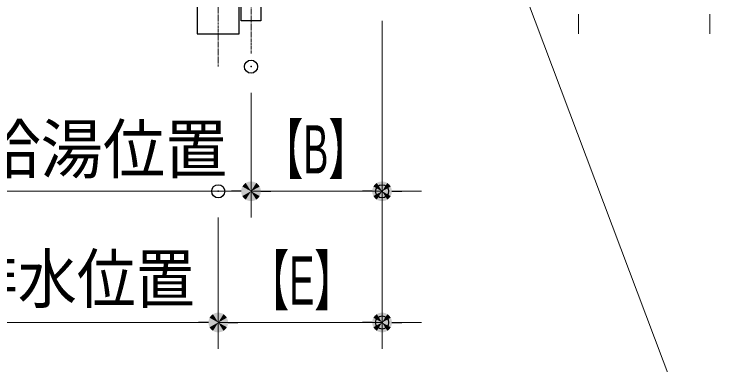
# Model space of a CAD drawing. Units: millimetres, scale not verified. Extents: x -6062 to 6062, y -3045 to 3045.
# Drawn here: x -998 to -458, y -2302 to -2035 of the extents above; entities that cross this region are included whole.
import ezdxf
from ezdxf.enums import TextEntityAlignment as Align

# ---------------------------------------------------------------- set-up
doc = ezdxf.new("R2010")
doc.units = ezdxf.units.MM
doc.header["$LTSCALE"] = 20
doc.header["$PDMODE"] = 32
doc.header["$PDSIZE"] = 10
doc.linetypes.add('USER2', pattern=[2.91, 1.76, -0.4, 0.35, -0.4])
for name, color, linetype, lineweight in [('0-3_0', 7, 'Continuous', 25), ('0-5_2寸法-2', 7, 'Continuous', 15), ('0-7_2寸法-3', 7, 'Continuous', 15), ('0-8_4給排水', 7, 'Continuous', 30)]:
    doc.layers.add(name, color=color, linetype=linetype, lineweight=lineweight)
doc.layers.add('0-4_Defpoints', color=7, linetype='Continuous')
doc.styles.add('ＭＳ Ｐゴシック', font='')
doc.styles.get('ＭＳ Ｐゴシック').set_extended_font_data('MS PGothic')

# ---------------------------------------------------------------- blocks, each defined once
blk = doc.blocks.new('_Dot')
at = {"layer": '0-3_0'}
blk.add_line((-10, 0), (-20, 0), dxfattribs=at)
for points in [[(0, 0), (-7.29, 6.85), (-6.37, 7.71)], [(0, 0), (-6.37, 7.71), (-5.36, 8.44)], [(0, 0), (-5.36, 8.44), (-4.26, 9.05)], [(0, 0), (-4.26, 9.05), (-3.09, 9.51)], [(0, 0), (-3.09, 9.51), (-1.87, 9.82)], [(0, 0), (-1.87, 9.82), (-0.63, 9.98)], [(0, 0), (-0.63, 9.98), (0.63, 9.98)], [(0, 0), (0.63, 9.98), (1.87, 9.82)], [(0, 0), (1.87, 9.82), (3.09, 9.51)], [(0, 0), (3.09, 9.51), (4.26, 9.05)], [(0, 0), (4.26, 9.05), (5.36, 8.44)], [(0, 0), (5.36, 8.44), (6.37, 7.71)], [(0, 0), (6.37, 7.71), (7.29, 6.85)], [(0, 0), (-10, 0), (-9.92, 1.25)], [(0, 0), (-9.92, -1.25), (-10, 0)], [(0, 0), (-9.92, 1.25), (-9.69, 2.49)], [(0, 0), (-9.69, -2.49), (-9.92, -1.25)], [(0, 0), (-9.69, 2.49), (-9.3, 3.68)], [(0, 0), (-9.3, -3.68), (-9.69, -2.49)], [(0, 0), (-9.3, 3.68), (-8.76, 4.82)], [(0, 0), (-8.76, -4.82), (-9.3, -3.68)], [(0, 0), (-8.76, 4.82), (-8.09, 5.88)], [(0, 0), (-8.09, -5.88), (-8.76, -4.82)], [(0, 0), (-8.09, 5.88), (-7.29, 6.85)], [(0, 0), (-7.29, -6.85), (-8.09, -5.88)], [(0, 0), (-6.37, -7.71), (-7.29, -6.85)], [(0, 0), (-5.36, -8.44), (-6.37, -7.71)], [(0, 0), (-4.26, -9.05), (-5.36, -8.44)], [(0, 0), (-3.09, -9.51), (-4.26, -9.05)], [(0, 0), (-1.87, -9.82), (-3.09, -9.51)], [(0, 0), (-0.63, -9.98), (-1.87, -9.82)], [(0, 0), (0.63, -9.98), (-0.63, -9.98)], [(0, 0), (7.29, 6.85), (8.09, 5.88)], [(0, 0), (8.09, 5.88), (8.76, 4.82)], [(0, 0), (8.76, 4.82), (9.3, 3.68)], [(0, 0), (9.3, 3.68), (9.69, 2.49)], [(0, 0), (9.69, 2.49), (9.92, 1.25)], [(0, 0), (9.92, 1.25), (10, 0)], [(0, 0), (1.87, -9.82), (0.63, -9.98)], [(0, 0), (3.09, -9.51), (1.87, -9.82)], [(0, 0), (4.26, -9.05), (3.09, -9.51)], [(0, 0), (5.36, -8.44), (4.26, -9.05)], [(0, 0), (6.37, -7.71), (5.36, -8.44)], [(0, 0), (7.29, -6.85), (6.37, -7.71)], [(0, 0), (8.09, -5.88), (7.29, -6.85)], [(0, 0), (8.76, -4.82), (8.09, -5.88)], [(0, 0), (9.3, -3.68), (8.76, -4.82)], [(0, 0), (9.69, -2.49), (9.3, -3.68)], [(0, 0), (9.92, -1.25), (9.69, -2.49)], [(0, 0), (10, 0), (9.92, -1.25)]]:
    blk.add_solid(points, dxfattribs=at)
blk = doc.blocks.new('グループ-11')
at = {"layer": '0-8_4給排水', "linetype": 'USER2', "lineweight": 15}
blk.add_line((18900, -41500), (18900, -30600), dxfattribs=at)
at = {"layer": '0-8_4給排水'}
blk.add_lwpolyline([(18580, -40400), (18580, -41000), (19220, -41000), (19220, -40400)], close=True, dxfattribs=at)
blk = doc.blocks.new('グループ-24')
at = {"layer": '0-8_4給排水', "linetype": 'USER2', "lineweight": 15}
blk.add_line((19400, -39100), (19400, -41300), dxfattribs=at)
at = {"layer": '0-8_4給排水'}
blk.add_lwpolyline([(19200, -39600), (19200, -40200), (19600, -40200), (19600, -39600)], dxfattribs=at)
for points in [[(18800, -40200), (20000, -40200), (20000, -40400), (18800, -40400)], [(19250, -40400), (19550, -40400), (19550, -40800), (19250, -40800)]]:
    blk.add_lwpolyline(points, close=True, dxfattribs=at)

msp = doc.modelspace()

# ---------------------------------------------------------------- linework, layer by layer
at = {"layer": '0-4_Defpoints'}
for p in [(-817.5, -2075), (-842.5, -2170), (-717.5, -2170), (-717.5, -2270)]:
    msp.add_point(p, dxfattribs=at)
at = {"layer": '0-5_2寸法-2'}
for p, q in [((-567.5, -2035.01), (-567.5, -2050.01)), ((-467.5, -2035.01), (-467.5, -2050.01)), ((-717.5, -2040), (-717.5, -2190)), ((-717.5, -2040), (-717.5, -2190)), ((-817.5, -2095), (-817.5, -2190)), ((-817.5, -2095), (-817.5, -2190)), ((-832.51, -2170), (-1214.38, -2170)), ((-717.5, -2170), (-817.5, -2170)), ((-802.49, -2170), (-732.51, -2170)), ((-702.49, -2170), (-687.49, -2170)), ((-842.5, -2190), (-842.5, -2290)), ((-842.5, -2190), (-842.5, -2290)), ((-717.5, -2190), (-717.5, -2290)), ((-717.5, -2190), (-717.5, -2290)), ((-857.51, -2270), (-1248.41, -2270)), ((-717.5, -2270), (-842.5, -2270)), ((-827.49, -2270), (-732.51, -2270)), ((-702.49, -2270), (-687.49, -2270))]:
    msp.add_line(p, q, dxfattribs=at)
at = {"layer": '0-7_2寸法-3'}
msp.add_lwpolyline([(-905.69, -2420), (-457.5, -2420), (-776.25, -1574.9)], dxfattribs=at)

# ---------------------------------------------------------------- block references
at = {"layer": '0-5_2寸法-2', "xscale": 0.7503418, "yscale": 0.7503418}
for p in [(-817.5, -2170), (-717.5, -2170), (-842.5, -2270), (-717.5, -2270)]:
    msp.add_blockref('_Dot', p, dxfattribs=at)
at = {"layer": '0-5_2寸法-2', "xscale": 0.7503418, "yscale": 0.7503418, "rotation": 180}
for p in [(-817.5, -2170), (-717.5, -2170), (-842.5, -2270), (-717.5, -2270)]:
    msp.add_blockref('_Dot', p, dxfattribs=at)
at = {"layer": '0-8_4給排水', "xscale": 0.05, "yscale": 0.05}
for name in ['グループ-11', 'グループ-24']:
    msp.add_blockref(name, (-1787.5, 0), dxfattribs=at)

# ---------------------------------------------------------------- texts
at = {"layer": '0-5_2寸法-2', "style": 'ＭＳ Ｐゴシック'}
for s, height, width, p in [('【B】', 36.69, 0.6, (-807.65, -2167.37)), ('床給水・給湯位置', 36.66, 0.95, (-1215.59, -2167.18)), ('Sトラップ排水位置', 36.66, 0.9, (-1249.25, -2266.02)), ('【E】', 36.69, 0.6, (-818.43, -2267.37))]:
    msp.add_text(s, height=height, dxfattribs=dict(at, width=width)).set_placement(p, align=Align.BOTTOM_LEFT)

doc.saveas('drawing.dxf')
